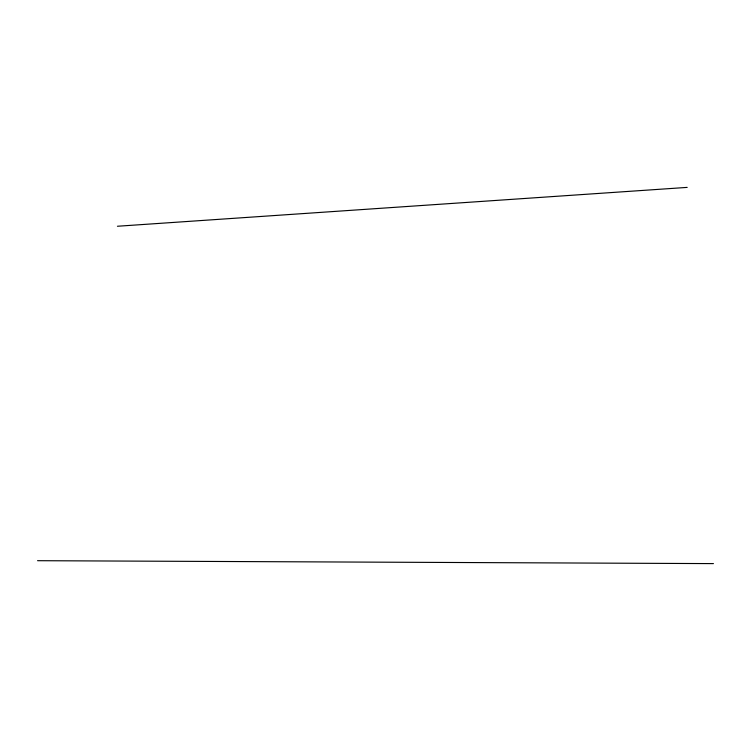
<?xml version="1.0" encoding="UTF-8"?>
<svg xmlns="http://www.w3.org/2000/svg" width="751" height="751" viewBox="0 0 751 751"><rect width="100%" height="100%" fill="white"/><g stroke="black" fill="none" stroke-linecap="round" stroke-linejoin="round"><path stroke-width="1.13" d="M117.438 226.248L687.174 187.393M37.55 560.697L713.45 563.607"/></g></svg>
